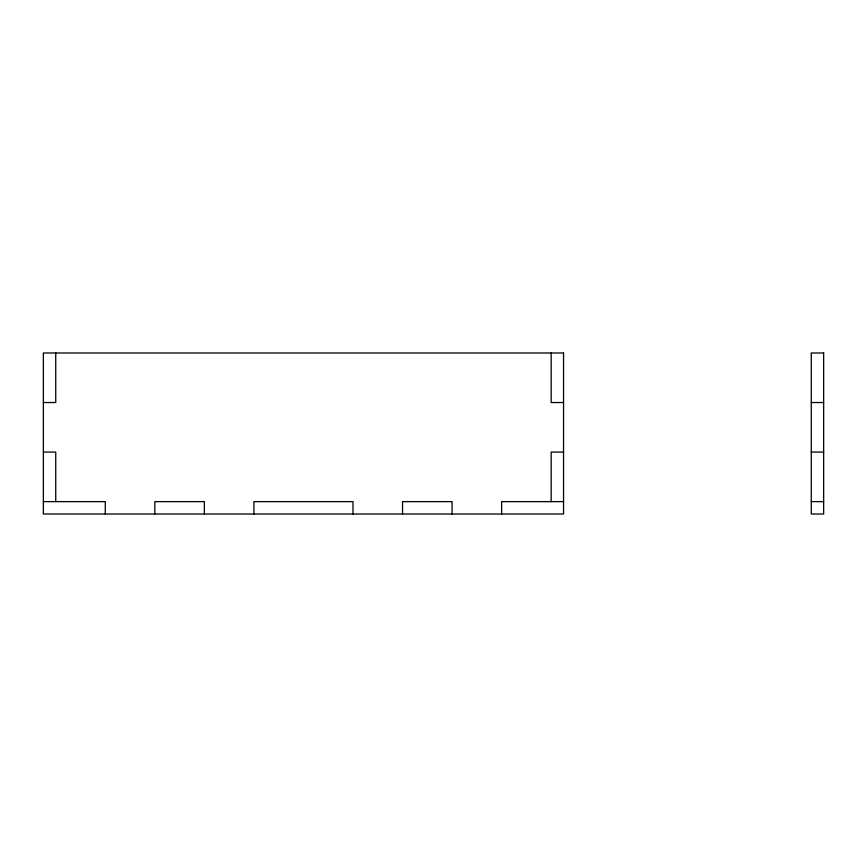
<?xml version="1.0" encoding="UTF-8"?>
<svg xmlns="http://www.w3.org/2000/svg" width="867" height="867" viewBox="0 0 867 867"><rect width="100%" height="100%" fill="white"/><g stroke="black" fill="none" stroke-linecap="round" stroke-linejoin="round"><path stroke-width="1.3" d="M43.35 402.537L55.737 402.537L55.737 352.988M563.55 402.537L551.163 402.537L551.163 352.988M811.263 402.537L823.65 402.537M43.35 452.075L55.737 452.075L55.737 501.625M563.55 452.075L551.163 452.075L551.163 501.625M811.263 452.075L823.65 452.075M43.35 501.625L105.275 501.625L105.275 514.012M563.55 501.625L501.625 501.625L501.625 514.012M811.263 501.625L823.65 501.625M452.075 514.012L452.075 501.625L402.537 501.625L402.537 514.012M352.988 514.012L352.988 501.625L253.912 501.625L253.912 514.012M204.363 514.012L204.363 501.625L154.825 501.625L154.825 514.012M563.55 352.988L43.35 352.988L43.35 514.012L563.55 514.012L563.55 352.988M823.65 352.988L811.263 352.988L811.263 514.012L823.65 514.012L823.65 352.988"/></g></svg>
